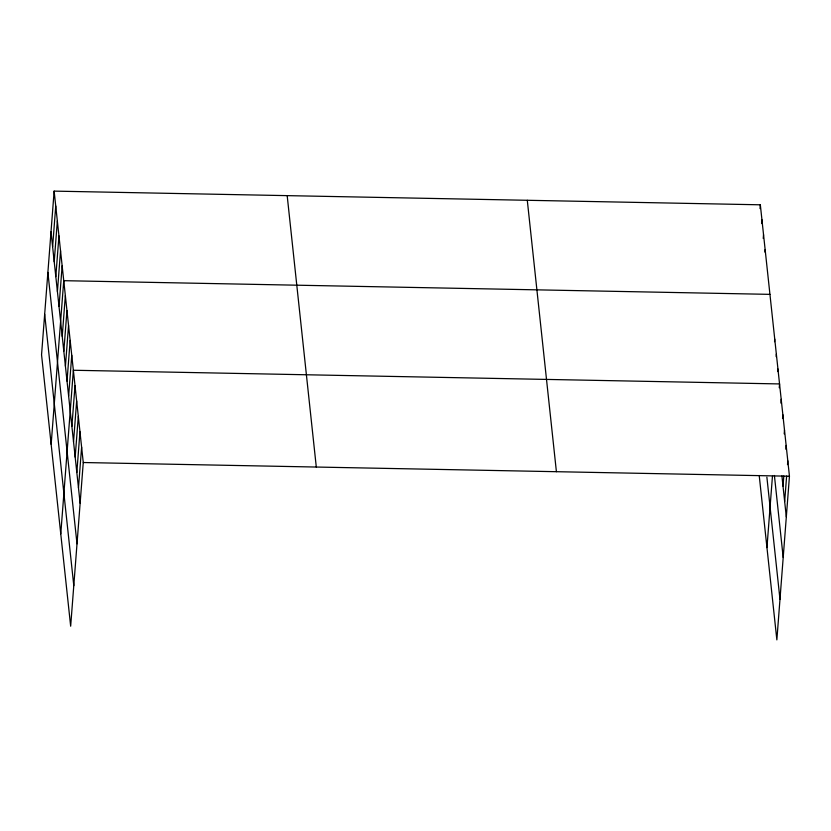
<?xml version="1.0" encoding="UTF-8"?>
<svg xmlns="http://www.w3.org/2000/svg" width="831" height="831" viewBox="0 0 831 831"><rect width="100%" height="100%" fill="white"/><g stroke="black" fill="none" stroke-linecap="round" stroke-linejoin="round"><path stroke-width="1.25" d="M54.14 191.12L41.55 354.785L70.666 626.2L83.266 462.524L54.14 191.12L760.334 204.8L789.45 476.215L776.86 639.88L759.212 475.457M52.613 246.765L55.75 206.046M54.212 261.692L57.349 220.973M55.812 276.619L58.949 235.9M57.412 291.556L60.549 250.827M59.022 306.483L62.148 265.754M51.158 444.356L63.748 280.681L769.942 294.361M62.221 336.337L65.358 295.607M63.821 351.264L66.958 310.534M65.42 366.191L68.558 325.461M67.031 381.117L70.157 340.398M68.63 396.044L71.757 355.325M60.767 533.918L73.367 370.252L779.551 383.932L779.26 387.745M71.882 426.355L75.008 385.626M73.533 441.728L76.66 401.009M75.174 457.112L78.311 416.393M76.826 472.496L79.963 431.767M78.478 487.87L81.615 447.151M760.033 208.612L760.334 204.8M761.643 223.539L761.934 219.727M763.242 238.466L763.533 234.654M764.936 252.125L765.133 249.58M774.554 341.697L774.741 339.141M776.154 356.624L776.351 354.079M777.754 371.55L777.951 369.006M766.951 547.608L772.446 476.288M780.901 403.128L781.202 399.306M782.553 418.512L782.854 414.69M784.204 433.886L784.495 430.074M783.02 486.177L783.799 475.997M785.856 449.27L786.147 445.447M784.661 501.55L786.625 476.101M787.508 464.643L787.798 460.831M83.266 462.524L789.45 476.215M781.919 475.924L786.313 516.934M774.399 475.477L783.197 557.508M766.878 477.171L779.977 599.307M527.29 200.281L556.406 471.696M287.183 195.628L316.299 467.043M51.013 231.839L80.129 503.254M47.886 272.412L77.003 543.827M44.677 314.222L73.793 585.626"/></g></svg>
